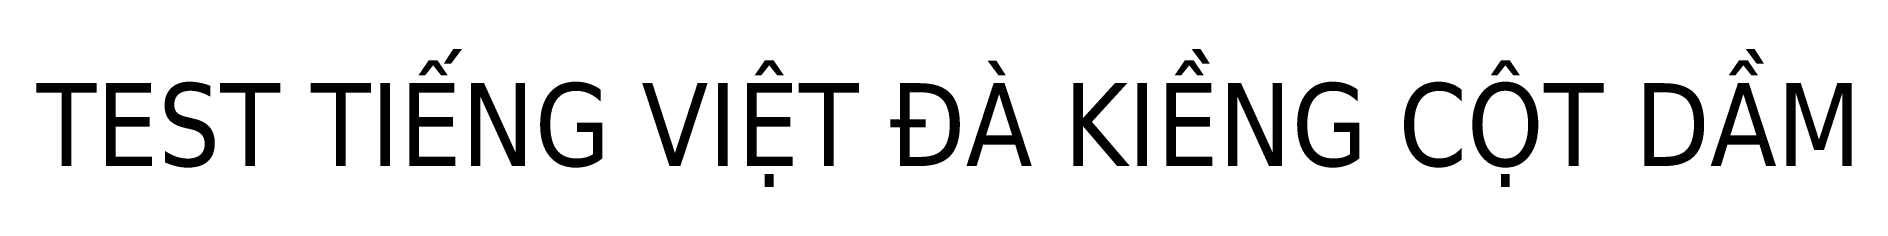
# Model space of a CAD drawing. Header units: millimetres. Extents: x -1 to 4378, y -50 to 282.
import ezdxf

# ---------------------------------------------------------------- set-up
doc = ezdxf.new("R2010")
doc.units = ezdxf.units.MM
doc.header["$LTSCALE"] = 10
doc.layers.add('TEXT', color=7, linetype='Continuous', lineweight=15)
doc.styles.get("Standard").update_dxf_attribs({"font": 'tahoma.ttf'})

msp = doc.modelspace()

# ---------------------------------------------------------------- texts
at = {"layer": 'TEXT'}
msp.add_text('TEST TIẾNG VIỆT ĐÀ KIỀNG CỘT DẦM', height=200, dxfattribs=at).set_placement((0, 0))

doc.saveas('drawing.dxf')
